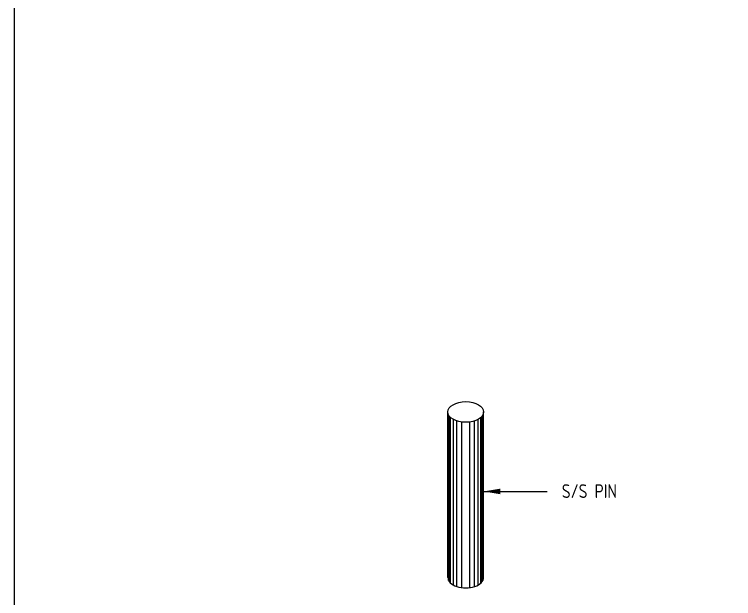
# Model space of a CAD drawing. Header units: inches. Extents: x 62745 to 64469, y 7520 to 8963.
# Drawn here: x 62744.6 to 62951.3, y 8111.7 to 8279.6 of the extents above; entities that cross this region are included whole.
import ezdxf

# ---------------------------------------------------------------- set-up
doc = ezdxf.new("R2010")
doc.units = ezdxf.units.IN
doc.header["$MEASUREMENT"] = 0
for name, color, linetype in [('1', 8, 'Continuous'), ('ARROW', 1, 'Continuous'), ('DIML', 1, 'Continuous'), ('T3', 3, 'Continuous')]:
    doc.layers.add(name, color=color, linetype=linetype)
doc.styles.add('1', font='archquik.shx', dxfattribs={"height": 48})

msp = doc.modelspace()

# ---------------------------------------------------------------- linework, layer by layer
at = {"layer": '1'}
for p, q in [((62869.15333334, 8117.80762125), (62869.15333334, 8165.37776321)), ((62869.35333334, 8116.98791467), (62869.35333334, 8164.55805662)), ((62869.55333334, 8116.68051337), (62869.55333334, 8164.25065532)), ((62879.04119026, 8116.68051337), (62879.04119026, 8164.25065532)), ((62879.24119026, 8116.98791467), (62879.24119026, 8164.55805662)), ((62879.44119026, 8117.80762125), (62879.44119026, 8165.37776321)), ((62869.95333334, 8116.23521852), (62869.95333334, 8163.80536047)), ((62870.75333334, 8115.65483937), (62870.75333334, 8163.22498132)), ((62871.75333334, 8115.21738474), (62871.75333334, 8162.78752669)), ((62873.15333334, 8114.91176009), (62873.15333334, 8162.48190204)), ((62875.44119026, 8114.91176009), (62875.44119026, 8162.48190204)), ((62876.84119026, 8115.21738474), (62876.84119026, 8162.78752669)), ((62877.84119026, 8115.65483937), (62877.84119026, 8163.22498132)), ((62878.64119026, 8116.23521852), (62878.64119026, 8163.80536047))]:
    msp.add_line(p, q, dxfattribs=at)
at = {"layer": 'ARROW', "color": 2, "ltscale": 550}
for centre, start_param, end_param in [((62874.2972618, 8165.37776321), 4.7123889804, 10.9955742876), ((62874.2972618, 8117.80762125), 6.2831853072, 9.4247779608)]:
    msp.add_ellipse(centre, major_axis=(-5.14392846, 0), ratio=0.5773502692, start_param=start_param, end_param=end_param, dxfattribs=at)
at = {"layer": 'DEFPOINTS'}
msp.add_lwpolyline([(62744.62060673, 8962.79373578), (64469.32100987, 8962.79373578), (64469.32100987, 7661.12349063), (62744.62060673, 7661.12349063)], close=True, dxfattribs=at)
at = {"layer": 'DIML'}
msp.add_line((62879.44119026, 8142.54242384), (62897.72069455, 8142.54242384), dxfattribs=at)
msp.add_lwpolyline([(62879.44119026, 8142.54242384, 0, 1.6, 0), (62884.24119026, 8142.54242384, 1.6, 1.6, 0)], format="xyseb", dxfattribs=at)

# ---------------------------------------------------------------- texts
at = {"layer": 'T3', "style": '1', "width": 0.95}
msp.add_text('S/S PIN', height=3.96, dxfattribs=at).set_placement((62901.89859249, 8140.66084422))

doc.saveas('drawing.dxf')
